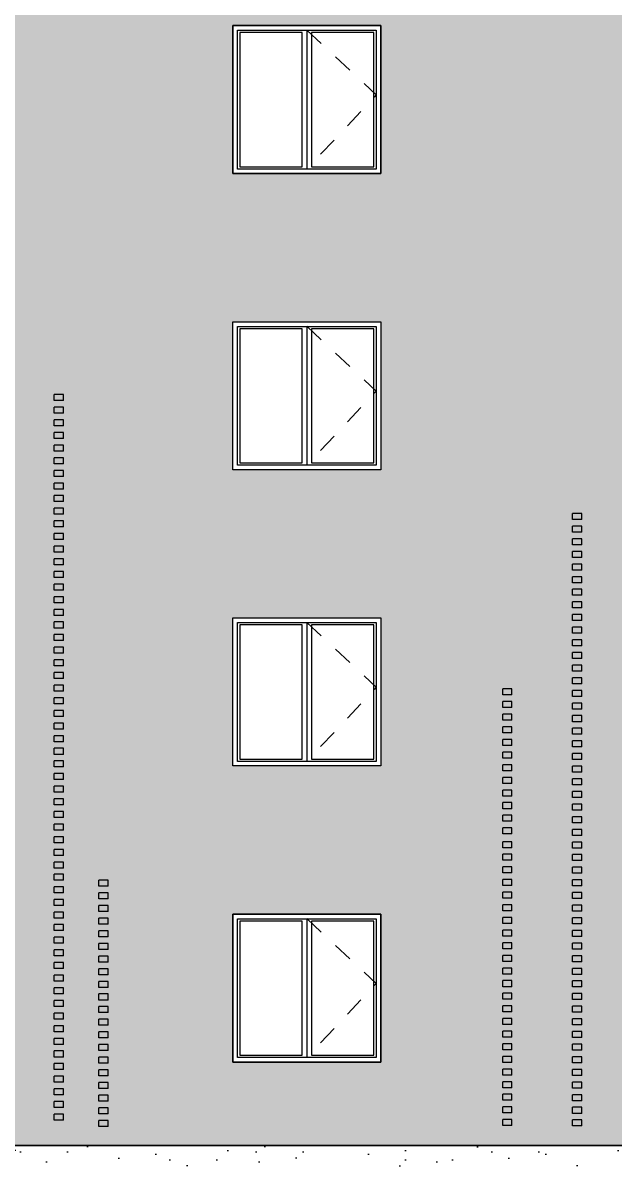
# Model space of a CAD drawing. Header units: millimetres. Extents: x 476244520 to 476657119, y 4620824743 to 4621446928.
# Drawn here: x 476559757 to 476566146, y 4621025817 to 4621038097 of the extents above; entities that cross this region are included whole.
import ezdxf

# ---------------------------------------------------------------- set-up
doc = ezdxf.new("R2010")
doc.units = ezdxf.units.MM
doc.header["$MEASUREMENT"] = 0
doc.linetypes.add('Dashed', pattern=[423.333333, 211.666667, -211.666667])
for name, color, linetype, lineweight in [('0_Pen_No__7_Pen_No__250', 7, 'Continuous', 0), ('2D Drafting - General_Pen_No__7_Pen_No__250', 7, 'Continuous', 0), ('New_2D Drafting - General_Pen_No__30_Pen_No__9_Pen_No__9_Pen_No__42', 250, 'Continuous', 0), ('New_2D Drafting - General_Pen_No__30_Pen_No__9_Pen_No__9_Pen_No__7', 7, 'Continuous', 0), ('New_Structural - Bearing_Pen_No__250', 7, 'Continuous', 0), ('Structural - Bearing_Pen_No__7_Pen_No__7_Pen_No__250', 7, 'Continuous', 0), ('zoma_Pen_No__142', 142, 'Continuous', 0)]:
    doc.layers.add(name, color=color, linetype=linetype, lineweight=lineweight)
doc.layers.add('New_2D Drafting - General_Pen_No__30_Pen_No__9_Pen_No__9_Pen_No__254', color=7, linetype='Continuous', lineweight=0, true_color=0xcccccc)
doc.layers.add('zoma', color=7, linetype='Continuous')
doc.styles.add('GENERATED_STYLE_2', font='arial.ttf')
doc.dimstyles.new('GENERATED_STYLE__1', dxfattribs={"dimtxt": 200, "dimasz": 64.421331, "dimexe": 0.18, "dimexo": 3, "dimgap": 0.09, "dimtad": 1, "dimtih": 1, "dimtoh": 1, "dimlfac": 0.001, "dimzin": 0, "dimdsep": 46, "dimtxsty": 'GENERATED_STYLE_2', "dimblk": 'ARROWHEAD_2', "dimblk1": 'ARROWHEAD_2', "dimblk2": 'ARROWHEAD_2', "dimcen": 0.09, "dimclrd": 142, "dimclre": 142, "dimclrt": 142, "dimadec": 0, "dimazin": 0, "dimtfac": 1, "dimtdec": 4, "dimtmove": 0, "dimatfit": 3, "dimfxl": 1, "dimtolj": 1, "dimtzin": 0, "dimarcsym": 0})

# ---------------------------------------------------------------- blocks, each defined once
blk = doc.blocks.new('*D9', base_point=(476844527, 4621385791))
at = {"layer": 'zoma_Pen_No__142', "color": 142, "linetype": 'Continuous', "lineweight": 0, "transparency": 16777216}
for p, q in [((476564001, 4621021874), (476564050, 4621021959)), ((476564026, 4621021980), (476564026, 4621021853)), ((476570501, 4621021874), (476570550, 4621021959)), ((476570525, 4621021980), (476570525, 4621021853)), ((476570525, 4621021917), (476564026, 4621021917))]:
    blk.add_line(p, q, dxfattribs=at)
at = {"layer": 'zoma_Pen_No__142', "color": 142, "lineweight": 0, "transparency": 16777216, "char_height": 200, "attachment_point": 7, "style": 'GENERATED_STYLE_2'}
for s, insert in [('\\A1;{\\pql;\\fArial CYR|b0|i0|c204|p34;0.40}', (476564050, 4621021957)), ('\\A1;{\\pql;\\fArial CYR|b0|i0|c204|p34;6.50}', (476567009, 4621021957))]:
    blk.add_mtext(s, dxfattribs=dict(at, insert=insert))
blk = doc.blocks.new('ARROWHEAD_2')
at = {"color": 0, "linetype": 'Continuous', "lineweight": 0}
for p, q in [((0, 0), (-1, 0)), ((-0.38, -0.66), (0.38, 0.66))]:
    blk.add_line(p, q, dxfattribs=at)
blk = doc.blocks.new('*D10', base_point=(476844527, 4621385791))
at = {"layer": 'zoma_Pen_No__142', "color": 142, "linetype": 'Continuous', "lineweight": 0, "transparency": 16777216}
for p, q in [((476563602, 4621021874), (476563651, 4621021959)), ((476563626, 4621021980), (476563626, 4621021853)), ((476564001, 4621021874), (476564050, 4621021959)), ((476564026, 4621021980), (476564026, 4621021853)), ((476564026, 4621021917), (476563626, 4621021917))]:
    blk.add_line(p, q, dxfattribs=at)

msp = doc.modelspace()

# ---------------------------------------------------------------- hatches: boundary and pattern name
at = {"layer": 'New_2D Drafting - General_Pen_No__30_Pen_No__9_Pen_No__9_Pen_No__254', "linetype": 'Continuous', "lineweight": 0, "true_color": 0xcccccc}
h = msp.add_hatch(dxfattribs=at)
h.set_pattern_fill('BRICK___RUNNING_BOND', color=254, style=0, pattern_type=2)
h.set_pattern_definition([(180, (476560325.686, 4621034175.24), (0, 66.64), []), (90, (476560325.69, 4621034175.24), (244.8, 0), [66.64, -66.64]), (90, (476560203.29, 4621034241.88), (244.8, 0), [66.64, -66.64])])
h.paths.add_polyline_path([(476553155.334, 4621038706.026), (476553155.326, 4621028596.024), (476553225.73, 4621028596.024), (476553225.73, 4621025966.681), (476553230.285, 4621025966.024), (476570925.391, 4621025966.024), (476570995.391, 4621025966.024), (476570995.391, 4621029166.014), (476570995.391, 4621039165.621), (476553155.334, 4621039165.617)])
h.paths.add_polyline_path([(476562025.094, 4621031666.024), (476563625.528, 4621031666.024), (476563625.528, 4621030066.024), (476562025.094, 4621030066.024)], flags=0)
h.paths.add_polyline_path([(476562025.527, 4621036466.024), (476563625.527, 4621036466.024), (476563625.527, 4621038066.024), (476562025.527, 4621038066.024)], flags=0)
h.paths.add_polyline_path([(476563625.961, 4621033266.024), (476562025.527, 4621033266.024), (476562025.527, 4621034866.024), (476563625.961, 4621034866.024)], flags=0)
h.paths.add_polyline_path([(476563625.528, 4621026866.024), (476563625.528, 4621028466.024), (476562025.527, 4621028466.024), (476562025.527, 4621026866.024)], flags=0)
at = {"layer": 'New_2D Drafting - General_Pen_No__30_Pen_No__9_Pen_No__9_Pen_No__42', "linetype": 'Continuous', "lineweight": 0}
h = msp.add_hatch(dxfattribs=at)
h.set_pattern_fill('CUT_STONE', color=250, style=0, pattern_type=2)
h.set_pattern_definition([(135, (476560325.7, 4621034975.24), (254.5584, 254.5584), [0, -240, 0, -360]), (70, (476559525.7, 4621034975.24), (-338.289, 123.127), [0, -176, 0, -304])])
h.paths.add_polyline_path([(476570925.391, 4621025966.024), (476553230.284, 4621025966.024), (476570925.391, 4621023666.024)])

# ---------------------------------------------------------------- linework, layer by layer
at = {"layer": '0_Pen_No__7_Pen_No__250', "color": 7, "linetype": 'Continuous', "lineweight": 0, "flags": 128}
for points in [[(476562025.528, 4621038066.024), (476563625.528, 4621038066.024), (476563625.528, 4621036466.024), (476562025.528, 4621036466.024)], [(476562025.528, 4621034866.024), (476563625.528, 4621034866.024), (476563625.528, 4621033266.024), (476562025.528, 4621033266.024)], [(476562025.528, 4621031666.024), (476563625.528, 4621031666.024), (476563625.528, 4621030066.024), (476562025.528, 4621030066.024)], [(476562025.528, 4621028466.024), (476563625.528, 4621028466.024), (476563625.528, 4621026866.024), (476562025.528, 4621026866.024)]]:
    msp.add_lwpolyline(points, close=True, dxfattribs=at)
at = {"layer": '2D Drafting - General_Pen_No__7_Pen_No__250', "color": 7, "linetype": 'Dashed', "lineweight": 0, "flags": 128}
for points in [[(476562825.151, 4621038016.62), (476563575.321, 4621037316.803), (476562825.588, 4621036516.024)], [(476562825.151, 4621034816.62), (476563575.321, 4621034116.803), (476562825.588, 4621033316.024)], [(476562825.151, 4621031616.62), (476563575.321, 4621030916.803), (476562825.588, 4621030116.024)], [(476562825.151, 4621028416.62), (476563575.321, 4621027716.803), (476562825.588, 4621026916.024)]]:
    msp.add_lwpolyline(points, dxfattribs=at)
at = {"layer": 'New_2D Drafting - General_Pen_No__30_Pen_No__9_Pen_No__9_Pen_No__7', "color": 7, "linetype": 'Continuous', "lineweight": 0, "flags": 128}
for points in [[(476553155.334, 4621038706.026), (476553155.326, 4621028596.024), (476553225.73, 4621028596.024), (476553225.73, 4621025966.681), (476553230.285, 4621025966.024), (476570925.391, 4621025966.024), (476570995.391, 4621025966.024), (476570995.391, 4621029166.014), (476570995.391, 4621039165.621), (476553155.334, 4621039165.617)], [(476562025.527, 4621036466.024), (476563625.527, 4621036466.024), (476563625.527, 4621038066.024), (476562025.527, 4621038066.024)], [(476563625.961, 4621033266.024), (476562025.527, 4621033266.024), (476562025.527, 4621034866.024), (476563625.961, 4621034866.024)], [(476562025.094, 4621031666.024), (476563625.528, 4621031666.024), (476563625.528, 4621030066.024), (476562025.094, 4621030066.024)], [(476563625.528, 4621026866.024), (476563625.528, 4621028466.024), (476562025.527, 4621028466.024), (476562025.527, 4621026866.024)], [(476570925.391, 4621025966.024), (476553230.284, 4621025966.024), (476570925.391, 4621023666.024)]]:
    msp.add_lwpolyline(points, close=True, dxfattribs=at)
at = {"layer": 'New_Structural - Bearing_Pen_No__250', "color": 7, "linetype": 'Continuous', "lineweight": 0}
for p, q in [((476560098.015, 4621034014.274), (476560098.015, 4621034079.274)), ((476560197.687, 4621034079.274), (476560098.015, 4621034079.274)), ((476560197.687, 4621034014.274), (476560098.015, 4621034014.274)), ((476560197.687, 4621034014.274), (476560197.687, 4621034079.274)), ((476560098.015, 4621033877.757), (476560098.015, 4621033942.757)), ((476560197.687, 4621033942.757), (476560098.015, 4621033942.757)), ((476560197.687, 4621033877.757), (476560098.015, 4621033877.757)), ((476560197.687, 4621033877.757), (476560197.687, 4621033942.757)), ((476560098.015, 4621033741.24), (476560098.015, 4621033806.24)), ((476560197.687, 4621033806.24), (476560098.015, 4621033806.24)), ((476560197.687, 4621033741.24), (476560098.015, 4621033741.24)), ((476560197.687, 4621033741.24), (476560197.687, 4621033806.24)), ((476560098.015, 4621033604.722), (476560098.015, 4621033669.722)), ((476560197.687, 4621033669.722), (476560098.015, 4621033669.722)), ((476560197.687, 4621033604.722), (476560197.687, 4621033669.722)), ((476560197.687, 4621033604.722), (476560098.015, 4621033604.722)), ((476560098.015, 4621033468.205), (476560098.015, 4621033533.205)), ((476560197.687, 4621033533.205), (476560098.015, 4621033533.205)), ((476560197.687, 4621033468.205), (476560197.687, 4621033533.205)), ((476560197.687, 4621033468.205), (476560098.015, 4621033468.205)), ((476560098.015, 4621033331.688), (476560098.015, 4621033396.688)), ((476560197.687, 4621033396.688), (476560098.015, 4621033396.688)), ((476560197.687, 4621033331.688), (476560197.687, 4621033396.688)), ((476560197.687, 4621033331.688), (476560098.015, 4621033331.688)), ((476560098.015, 4621033195.17), (476560098.015, 4621033260.17)), ((476560197.687, 4621033260.17), (476560098.015, 4621033260.17)), ((476560197.687, 4621033195.17), (476560197.687, 4621033260.17)), ((476560197.687, 4621033195.17), (476560098.015, 4621033195.17)), ((476560098.015, 4621033058.653), (476560098.015, 4621033123.653)), ((476560197.687, 4621033123.653), (476560098.015, 4621033123.653)), ((476560197.687, 4621033058.653), (476560197.687, 4621033123.653)), ((476560197.687, 4621033058.653), (476560098.015, 4621033058.653)), ((476560098.015, 4621032922.136), (476560098.015, 4621032987.136)), ((476560197.687, 4621032987.136), (476560098.015, 4621032987.136)), ((476560197.687, 4621032922.136), (476560098.015, 4621032922.136)), ((476560197.687, 4621032922.136), (476560197.687, 4621032987.136)), ((476560098.015, 4621032785.619), (476560098.015, 4621032850.619)), ((476560197.687, 4621032850.619), (476560098.015, 4621032850.619)), ((476560197.687, 4621032785.619), (476560098.015, 4621032785.619)), ((476560197.687, 4621032785.619), (476560197.687, 4621032850.619)), ((476565695.822, 4621032729.164), (476565695.822, 4621032794.164)), ((476565795.494, 4621032794.164), (476565695.822, 4621032794.164)), ((476565795.494, 4621032729.164), (476565795.494, 4621032794.164)), ((476560098.015, 4621032649.101), (476560098.015, 4621032714.101)), ((476560197.687, 4621032714.101), (476560098.015, 4621032714.101)), ((476560197.687, 4621032649.101), (476560098.015, 4621032649.101)), ((476560197.687, 4621032649.101), (476560197.687, 4621032714.101)), ((476565795.494, 4621032729.164), (476565695.822, 4621032729.164)), ((476565695.822, 4621032592.646), (476565695.822, 4621032657.646)), ((476565795.494, 4621032657.646), (476565695.822, 4621032657.646)), ((476565795.494, 4621032592.646), (476565795.494, 4621032657.646)), ((476560098.015, 4621032512.584), (476560098.015, 4621032577.584)), ((476560197.687, 4621032577.584), (476560098.015, 4621032577.584)), ((476560197.687, 4621032512.584), (476560098.015, 4621032512.584)), ((476560197.687, 4621032512.584), (476560197.687, 4621032577.584)), ((476565795.494, 4621032592.646), (476565695.822, 4621032592.646)), ((476565695.822, 4621032456.129), (476565695.822, 4621032521.129)), ((476565795.494, 4621032521.129), (476565695.822, 4621032521.129)), ((476565795.494, 4621032456.129), (476565795.494, 4621032521.129)), ((476560098.015, 4621032376.067), (476560098.015, 4621032441.067)), ((476560197.687, 4621032441.067), (476560098.015, 4621032441.067)), ((476560197.687, 4621032376.067), (476560197.687, 4621032441.067)), ((476565795.494, 4621032456.129), (476565695.822, 4621032456.129)), ((476560197.687, 4621032376.067), (476560098.015, 4621032376.067)), ((476560098.015, 4621032239.549), (476560098.015, 4621032304.549)), ((476560197.687, 4621032304.549), (476560098.015, 4621032304.549)), ((476560197.687, 4621032239.549), (476560197.687, 4621032304.549)), ((476565695.822, 4621032319.612), (476565695.822, 4621032384.612)), ((476565795.494, 4621032384.612), (476565695.822, 4621032384.612)), ((476565795.494, 4621032319.612), (476565695.822, 4621032319.612)), ((476565795.494, 4621032319.612), (476565795.494, 4621032384.612)), ((476560197.687, 4621032239.549), (476560098.015, 4621032239.549)), ((476560098.015, 4621032103.032), (476560098.015, 4621032168.032)), ((476560197.687, 4621032168.032), (476560098.015, 4621032168.032)), ((476560197.687, 4621032103.032), (476560197.687, 4621032168.032)), ((476565695.822, 4621032183.095), (476565695.822, 4621032248.095)), ((476565795.494, 4621032248.095), (476565695.822, 4621032248.095)), ((476565795.494, 4621032183.095), (476565695.822, 4621032183.095)), ((476565795.494, 4621032183.095), (476565795.494, 4621032248.095)), ((476560197.687, 4621032103.032), (476560098.015, 4621032103.032)), ((476560098.015, 4621031966.515), (476560098.015, 4621032031.515)), ((476560197.687, 4621032031.515), (476560098.015, 4621032031.515)), ((476560197.687, 4621031966.515), (476560197.687, 4621032031.515)), ((476565695.822, 4621032046.577), (476565695.822, 4621032111.577)), ((476565795.494, 4621032111.577), (476565695.822, 4621032111.577)), ((476565795.494, 4621032046.577), (476565695.822, 4621032046.577)), ((476565795.494, 4621032046.577), (476565795.494, 4621032111.577)), ((476560197.687, 4621031966.515), (476560098.015, 4621031966.515)), ((476565695.822, 4621031910.06), (476565695.822, 4621031975.06)), ((476565795.494, 4621031975.06), (476565695.822, 4621031975.06)), ((476565795.494, 4621031910.06), (476565695.822, 4621031910.06)), ((476565795.494, 4621031910.06), (476565795.494, 4621031975.06)), ((476560098.015, 4621031829.998), (476560098.015, 4621031894.998)), ((476560197.687, 4621031894.998), (476560098.015, 4621031894.998)), ((476560197.687, 4621031829.998), (476560098.015, 4621031829.998)), ((476560197.687, 4621031829.998), (476560197.687, 4621031894.998)), ((476565695.822, 4621031773.543), (476565695.822, 4621031838.543)), ((476565795.494, 4621031838.543), (476565695.822, 4621031838.543)), ((476565795.494, 4621031773.543), (476565695.822, 4621031773.543)), ((476565795.494, 4621031773.543), (476565795.494, 4621031838.543)), ((476560098.015, 4621031693.48), (476560098.015, 4621031758.48)), ((476560197.687, 4621031758.48), (476560098.015, 4621031758.48)), ((476560197.687, 4621031693.48), (476560098.015, 4621031693.48)), ((476560197.687, 4621031693.48), (476560197.687, 4621031758.48)), ((476565695.822, 4621031637.025), (476565695.822, 4621031702.025)), ((476565795.494, 4621031702.025), (476565695.822, 4621031702.025)), ((476565795.494, 4621031637.025), (476565795.494, 4621031702.025)), ((476560098.015, 4621031556.963), (476560098.015, 4621031621.963)), ((476560197.687, 4621031621.963), (476560098.015, 4621031621.963)), ((476560197.687, 4621031556.963), (476560098.015, 4621031556.963)), ((476560197.687, 4621031556.963), (476560197.687, 4621031621.963)), ((476565795.494, 4621031637.025), (476565695.822, 4621031637.025)), ((476565695.822, 4621031500.508), (476565695.822, 4621031565.508)), ((476565795.494, 4621031565.508), (476565695.822, 4621031565.508)), ((476565795.494, 4621031500.508), (476565795.494, 4621031565.508)), ((476560098.015, 4621031420.446), (476560098.015, 4621031485.446)), ((476560197.687, 4621031485.446), (476560098.015, 4621031485.446)), ((476560197.687, 4621031420.446), (476560098.015, 4621031420.446)), ((476560197.687, 4621031420.446), (476560197.687, 4621031485.446)), ((476565795.494, 4621031500.508), (476565695.822, 4621031500.508)), ((476565695.822, 4621031363.991), (476565695.822, 4621031428.991)), ((476565795.494, 4621031428.991), (476565695.822, 4621031428.991)), ((476565795.494, 4621031363.991), (476565795.494, 4621031428.991)), ((476560098.015, 4621031283.929), (476560098.015, 4621031348.929)), ((476560197.687, 4621031348.929), (476560098.015, 4621031348.929)), ((476560197.687, 4621031283.929), (476560098.015, 4621031283.929)), ((476560197.687, 4621031283.929), (476560197.687, 4621031348.929)), ((476565795.494, 4621031363.991), (476565695.822, 4621031363.991)), ((476565695.822, 4621031227.474), (476565695.822, 4621031292.474)), ((476565795.494, 4621031292.474), (476565695.822, 4621031292.474)), ((476565795.494, 4621031227.474), (476565795.494, 4621031292.474)), ((476560098.015, 4621031147.411), (476560098.015, 4621031212.411)), ((476560197.687, 4621031212.411), (476560098.015, 4621031212.411)), ((476560197.687, 4621031147.411), (476560197.687, 4621031212.411)), ((476565795.494, 4621031227.474), (476565695.822, 4621031227.474)), ((476560197.687, 4621031147.411), (476560098.015, 4621031147.411)), ((476560098.015, 4621031010.894), (476560098.015, 4621031075.894)), ((476560197.687, 4621031075.894), (476560098.015, 4621031075.894)), ((476560197.687, 4621031010.894), (476560197.687, 4621031075.894)), ((476565695.822, 4621031090.956), (476565695.822, 4621031155.956)), ((476565795.494, 4621031155.956), (476565695.822, 4621031155.956)), ((476565795.494, 4621031090.956), (476565695.822, 4621031090.956)), ((476565795.494, 4621031090.956), (476565795.494, 4621031155.956)), ((476560197.687, 4621031010.894), (476560098.015, 4621031010.894)), ((476560098.015, 4621030874.377), (476560098.015, 4621030939.377)), ((476560197.687, 4621030939.377), (476560098.015, 4621030939.377)), ((476560197.687, 4621030874.377), (476560197.687, 4621030939.377)), ((476565695.822, 4621030954.439), (476565695.822, 4621031019.439)), ((476565795.494, 4621031019.439), (476565695.822, 4621031019.439)), ((476565795.494, 4621030954.439), (476565695.822, 4621030954.439)), ((476565795.494, 4621030954.439), (476565795.494, 4621031019.439)), ((476560197.687, 4621030874.377), (476560098.015, 4621030874.377)), ((476560098.015, 4621030737.859), (476560098.015, 4621030802.859)), ((476560197.687, 4621030802.859), (476560098.015, 4621030802.859)), ((476560197.687, 4621030737.859), (476560197.687, 4621030802.859)), ((476564940.689, 4621030833.491), (476564940.689, 4621030898.491)), ((476565040.362, 4621030898.491), (476564940.689, 4621030898.491)), ((476565040.362, 4621030833.491), (476564940.689, 4621030833.491)), ((476565040.362, 4621030833.491), (476565040.362, 4621030898.491)), ((476565695.822, 4621030817.922), (476565695.822, 4621030882.922)), ((476565795.494, 4621030882.922), (476565695.822, 4621030882.922)), ((476565795.494, 4621030817.922), (476565695.822, 4621030817.922)), ((476565795.494, 4621030817.922), (476565795.494, 4621030882.922)), ((476560197.687, 4621030737.859), (476560098.015, 4621030737.859)), ((476564940.689, 4621030696.974), (476564940.689, 4621030761.974)), ((476565040.362, 4621030761.974), (476564940.689, 4621030761.974)), ((476565040.362, 4621030696.974), (476564940.689, 4621030696.974)), ((476565040.362, 4621030696.974), (476565040.362, 4621030761.974)), ((476565695.822, 4621030681.404), (476565695.822, 4621030746.404)), ((476565795.494, 4621030746.404), (476565695.822, 4621030746.404)), ((476565795.494, 4621030681.404), (476565695.822, 4621030681.404)), ((476565795.494, 4621030681.404), (476565795.494, 4621030746.404)), ((476560098.015, 4621030601.342), (476560098.015, 4621030666.342)), ((476560197.687, 4621030666.342), (476560098.015, 4621030666.342)), ((476560197.687, 4621030601.342), (476560098.015, 4621030601.342)), ((476560197.687, 4621030601.342), (476560197.687, 4621030666.342)), ((476564940.689, 4621030560.456), (476564940.689, 4621030625.456)), ((476565040.362, 4621030625.456), (476564940.689, 4621030625.456)), ((476565040.362, 4621030560.456), (476564940.689, 4621030560.456)), ((476565040.362, 4621030560.456), (476565040.362, 4621030625.456)), ((476565695.822, 4621030544.887), (476565695.822, 4621030609.887)), ((476565795.494, 4621030609.887), (476565695.822, 4621030609.887)), ((476565795.494, 4621030544.887), (476565695.822, 4621030544.887)), ((476565795.494, 4621030544.887), (476565795.494, 4621030609.887)), ((476560098.015, 4621030464.825), (476560098.015, 4621030529.825)), ((476560197.687, 4621030529.825), (476560098.015, 4621030529.825)), ((476560197.687, 4621030464.825), (476560098.015, 4621030464.825)), ((476560197.687, 4621030464.825), (476560197.687, 4621030529.825)), ((476564940.689, 4621030423.939), (476564940.689, 4621030488.939)), ((476565040.362, 4621030488.939), (476564940.689, 4621030488.939)), ((476565040.362, 4621030423.939), (476564940.689, 4621030423.939)), ((476565040.362, 4621030423.939), (476565040.362, 4621030488.939)), ((476565695.822, 4621030408.37), (476565695.822, 4621030473.37)), ((476565795.494, 4621030473.37), (476565695.822, 4621030473.37)), ((476565795.494, 4621030408.37), (476565795.494, 4621030473.37)), ((476560098.015, 4621030328.308), (476560098.015, 4621030393.308)), ((476560197.687, 4621030393.308), (476560098.015, 4621030393.308)), ((476560197.687, 4621030328.308), (476560098.015, 4621030328.308)), ((476560197.687, 4621030328.308), (476560197.687, 4621030393.308)), ((476564940.689, 4621030287.422), (476564940.689, 4621030352.422)), ((476565040.362, 4621030352.422), (476564940.689, 4621030352.422)), ((476565040.362, 4621030287.422), (476565040.362, 4621030352.422)), ((476565795.494, 4621030408.37), (476565695.822, 4621030408.37)), ((476565695.822, 4621030271.853), (476565695.822, 4621030336.853)), ((476565795.494, 4621030336.853), (476565695.822, 4621030336.853)), ((476565795.494, 4621030271.853), (476565795.494, 4621030336.853)), ((476560098.015, 4621030191.79), (476560098.015, 4621030256.79)), ((476560197.687, 4621030256.79), (476560098.015, 4621030256.79)), ((476560197.687, 4621030191.79), (476560098.015, 4621030191.79)), ((476560197.687, 4621030191.79), (476560197.687, 4621030256.79)), ((476565040.362, 4621030287.422), (476564940.689, 4621030287.422)), ((476564940.689, 4621030150.905), (476564940.689, 4621030215.905)), ((476565040.362, 4621030215.905), (476564940.689, 4621030215.905)), ((476565040.362, 4621030150.905), (476565040.362, 4621030215.905)), ((476565795.494, 4621030271.853), (476565695.822, 4621030271.853)), ((476565695.822, 4621030135.335), (476565695.822, 4621030200.335)), ((476565795.494, 4621030200.335), (476565695.822, 4621030200.335)), ((476565795.494, 4621030135.335), (476565795.494, 4621030200.335)), ((476560098.015, 4621030055.273), (476560098.015, 4621030120.273)), ((476560197.687, 4621030120.273), (476560098.015, 4621030120.273)), ((476560197.687, 4621030055.273), (476560098.015, 4621030055.273)), ((476560197.687, 4621030055.273), (476560197.687, 4621030120.273)), ((476565040.362, 4621030150.905), (476564940.689, 4621030150.905)), ((476564940.689, 4621030014.387), (476564940.689, 4621030079.387)), ((476565040.362, 4621030079.387), (476564940.689, 4621030079.387)), ((476565040.362, 4621030014.387), (476565040.362, 4621030079.387)), ((476565795.494, 4621030135.335), (476565695.822, 4621030135.335)), ((476565695.822, 4621029998.818), (476565695.822, 4621030063.818)), ((476565795.494, 4621030063.818), (476565695.822, 4621030063.818)), ((476565795.494, 4621029998.818), (476565795.494, 4621030063.818)), ((476560098.015, 4621029918.756), (476560098.015, 4621029983.756)), ((476560197.687, 4621029983.756), (476560098.015, 4621029983.756)), ((476560197.687, 4621029918.756), (476560197.687, 4621029983.756)), ((476565040.362, 4621030014.387), (476564940.689, 4621030014.387)), ((476564940.689, 4621029877.87), (476564940.689, 4621029942.87)), ((476565040.362, 4621029942.87), (476564940.689, 4621029942.87)), ((476565040.362, 4621029877.87), (476565040.362, 4621029942.87)), ((476565795.494, 4621029998.818), (476565695.822, 4621029998.818)), ((476560197.687, 4621029918.756), (476560098.015, 4621029918.756)), ((476560098.015, 4621029782.239), (476560098.015, 4621029847.239)), ((476560197.687, 4621029847.239), (476560098.015, 4621029847.239)), ((476560197.687, 4621029782.239), (476560197.687, 4621029847.239)), ((476565040.362, 4621029877.87), (476564940.689, 4621029877.87)), ((476565695.822, 4621029862.301), (476565695.822, 4621029927.301)), ((476565795.494, 4621029927.301), (476565695.822, 4621029927.301)), ((476565795.494, 4621029862.301), (476565695.822, 4621029862.301)), ((476565795.494, 4621029862.301), (476565795.494, 4621029927.301)), ((476560197.687, 4621029782.239), (476560098.015, 4621029782.239)), ((476560098.015, 4621029645.721), (476560098.015, 4621029710.721)), ((476560197.687, 4621029710.721), (476560098.015, 4621029710.721)), ((476560197.687, 4621029645.721), (476560197.687, 4621029710.721)), ((476564940.689, 4621029741.353), (476564940.689, 4621029806.353)), ((476565040.362, 4621029806.353), (476564940.689, 4621029806.353)), ((476565040.362, 4621029741.353), (476564940.689, 4621029741.353)), ((476565040.362, 4621029741.353), (476565040.362, 4621029806.353)), ((476565695.822, 4621029725.784), (476565695.822, 4621029790.784)), ((476565795.494, 4621029790.784), (476565695.822, 4621029790.784)), ((476565795.494, 4621029725.784), (476565695.822, 4621029725.784)), ((476565795.494, 4621029725.784), (476565795.494, 4621029790.784)), ((476560197.687, 4621029645.721), (476560098.015, 4621029645.721)), ((476560098.015, 4621029509.204), (476560098.015, 4621029574.204)), ((476560197.687, 4621029574.204), (476560098.015, 4621029574.204)), ((476560197.687, 4621029509.204), (476560197.687, 4621029574.204)), ((476564940.689, 4621029604.836), (476564940.689, 4621029669.836)), ((476565040.362, 4621029669.836), (476564940.689, 4621029669.836)), ((476565040.362, 4621029604.836), (476564940.689, 4621029604.836)), ((476565040.362, 4621029604.836), (476565040.362, 4621029669.836)), ((476565695.822, 4621029589.266), (476565695.822, 4621029654.266)), ((476565795.494, 4621029654.266), (476565695.822, 4621029654.266)), ((476565795.494, 4621029589.266), (476565695.822, 4621029589.266)), ((476565795.494, 4621029589.266), (476565795.494, 4621029654.266)), ((476560197.687, 4621029509.204), (476560098.015, 4621029509.204)), ((476564940.689, 4621029468.318), (476564940.689, 4621029533.318)), ((476565040.362, 4621029533.318), (476564940.689, 4621029533.318)), ((476565040.362, 4621029468.318), (476564940.689, 4621029468.318)), ((476565040.362, 4621029468.318), (476565040.362, 4621029533.318)), ((476565695.822, 4621029452.749), (476565695.822, 4621029517.749)), ((476565795.494, 4621029517.749), (476565695.822, 4621029517.749)), ((476565795.494, 4621029452.749), (476565695.822, 4621029452.749)), ((476565795.494, 4621029452.749), (476565795.494, 4621029517.749)), ((476560098.015, 4621029372.687), (476560098.015, 4621029437.687)), ((476560197.687, 4621029437.687), (476560098.015, 4621029437.687)), ((476560197.687, 4621029372.687), (476560098.015, 4621029372.687)), ((476560197.687, 4621029372.687), (476560197.687, 4621029437.687)), ((476564940.689, 4621029331.801), (476564940.689, 4621029396.801)), ((476565040.362, 4621029396.801), (476564940.689, 4621029396.801)), ((476565040.362, 4621029331.801), (476564940.689, 4621029331.801)), ((476565040.362, 4621029331.801), (476565040.362, 4621029396.801)), ((476565695.822, 4621029316.232), (476565695.822, 4621029381.232)), ((476565795.494, 4621029381.232), (476565695.822, 4621029381.232)), ((476565795.494, 4621029316.232), (476565695.822, 4621029316.232)), ((476565795.494, 4621029316.232), (476565795.494, 4621029381.232)), ((476560098.015, 4621029236.169), (476560098.015, 4621029301.169)), ((476560197.687, 4621029301.169), (476560098.015, 4621029301.169)), ((476560197.687, 4621029236.169), (476560098.015, 4621029236.169)), ((476560197.687, 4621029236.169), (476560197.687, 4621029301.169)), ((476564940.689, 4621029183.202), (476564940.689, 4621029248.202)), ((476565040.362, 4621029248.202), (476564940.689, 4621029248.202)), ((476565040.362, 4621029183.202), (476565040.362, 4621029248.202)), ((476565695.822, 4621029179.714), (476565695.822, 4621029244.714)), ((476565795.494, 4621029244.714), (476565695.822, 4621029244.714)), ((476565795.494, 4621029179.714), (476565795.494, 4621029244.714)), ((476560098.015, 4621029099.652), (476560098.015, 4621029164.652)), ((476560197.687, 4621029164.652), (476560098.015, 4621029164.652)), ((476560197.687, 4621029099.652), (476560098.015, 4621029099.652)), ((476560197.687, 4621029099.652), (476560197.687, 4621029164.652)), ((476565040.362, 4621029183.202), (476564940.689, 4621029183.202)), ((476564940.689, 4621029046.685), (476564940.689, 4621029111.685)), ((476565040.362, 4621029111.685), (476564940.689, 4621029111.685)), ((476565040.362, 4621029046.685), (476565040.362, 4621029111.685)), ((476565795.494, 4621029179.714), (476565695.822, 4621029179.714)), ((476565695.822, 4621029043.197), (476565695.822, 4621029108.197)), ((476565795.494, 4621029108.197), (476565695.822, 4621029108.197)), ((476565795.494, 4621029043.197), (476565795.494, 4621029108.197)), ((476560098.015, 4621028963.135), (476560098.015, 4621029028.135)), ((476560197.687, 4621029028.135), (476560098.015, 4621029028.135)), ((476560197.687, 4621028963.135), (476560098.015, 4621028963.135)), ((476560197.687, 4621028963.135), (476560197.687, 4621029028.135)), ((476565040.362, 4621029046.685), (476564940.689, 4621029046.685)), ((476564940.689, 4621028910.167), (476564940.689, 4621028975.167)), ((476565040.362, 4621028975.167), (476564940.689, 4621028975.167)), ((476565040.362, 4621028910.167), (476565040.362, 4621028975.167)), ((476565795.494, 4621029043.197), (476565695.822, 4621029043.197)), ((476565695.822, 4621028906.68), (476565695.822, 4621028971.68)), ((476565795.494, 4621028971.68), (476565695.822, 4621028971.68)), ((476565795.494, 4621028906.68), (476565795.494, 4621028971.68)), ((476560098.015, 4621028832.887), (476560098.015, 4621028897.887)), ((476560197.687, 4621028897.887), (476560098.015, 4621028897.887)), ((476560197.687, 4621028832.887), (476560098.015, 4621028832.887)), ((476560197.687, 4621028832.887), (476560197.687, 4621028897.887)), ((476560580.516, 4621028766.085), (476560580.516, 4621028831.085)), ((476560680.188, 4621028831.085), (476560580.516, 4621028831.085)), ((476560680.188, 4621028766.085), (476560680.188, 4621028831.085)), ((476565040.362, 4621028910.167), (476564940.689, 4621028910.167)), ((476564940.689, 4621028773.65), (476564940.689, 4621028838.65)), ((476565040.362, 4621028838.65), (476564940.689, 4621028838.65)), ((476565040.362, 4621028773.65), (476565040.362, 4621028838.65)), ((476565795.494, 4621028906.68), (476565695.822, 4621028906.68)), ((476565695.822, 4621028770.163), (476565695.822, 4621028835.163)), ((476565795.494, 4621028835.163), (476565695.822, 4621028835.163)), ((476565795.494, 4621028770.163), (476565795.494, 4621028835.163)), ((476560098.015, 4621028696.37), (476560098.015, 4621028761.37)), ((476560197.687, 4621028761.37), (476560098.015, 4621028761.37)), ((476560197.687, 4621028696.37), (476560197.687, 4621028761.37)), ((476560680.188, 4621028766.085), (476560580.516, 4621028766.085)), ((476565040.362, 4621028773.65), (476564940.689, 4621028773.65)), ((476565795.494, 4621028770.163), (476565695.822, 4621028770.163)), ((476560197.687, 4621028696.37), (476560098.015, 4621028696.37)), ((476560098.015, 4621028559.852), (476560098.015, 4621028624.852)), ((476560197.687, 4621028624.852), (476560098.015, 4621028624.852)), ((476560197.687, 4621028559.852), (476560197.687, 4621028624.852)), ((476560580.516, 4621028629.568), (476560580.516, 4621028694.568)), ((476560680.188, 4621028694.568), (476560580.516, 4621028694.568)), ((476560680.188, 4621028629.568), (476560580.516, 4621028629.568)), ((476560680.188, 4621028629.568), (476560680.188, 4621028694.568)), ((476564940.689, 4621028637.133), (476564940.689, 4621028702.133)), ((476565040.362, 4621028702.133), (476564940.689, 4621028702.133)), ((476565040.362, 4621028637.133), (476564940.689, 4621028637.133)), ((476565040.362, 4621028637.133), (476565040.362, 4621028702.133)), ((476565695.822, 4621028633.645), (476565695.822, 4621028698.645)), ((476565795.494, 4621028698.645), (476565695.822, 4621028698.645)), ((476565795.494, 4621028633.645), (476565695.822, 4621028633.645)), ((476565795.494, 4621028633.645), (476565795.494, 4621028698.645)), ((476560197.687, 4621028559.852), (476560098.015, 4621028559.852)), ((476560098.015, 4621028423.335), (476560098.015, 4621028488.335)), ((476560197.687, 4621028488.335), (476560098.015, 4621028488.335)), ((476560197.687, 4621028423.335), (476560197.687, 4621028488.335)), ((476560580.516, 4621028493.051), (476560580.516, 4621028558.051)), ((476560680.188, 4621028558.051), (476560580.516, 4621028558.051)), ((476560680.188, 4621028493.051), (476560580.516, 4621028493.051)), ((476560680.188, 4621028493.051), (476560680.188, 4621028558.051)), ((476564940.689, 4621028500.615), (476564940.689, 4621028565.615)), ((476565040.362, 4621028565.615), (476564940.689, 4621028565.615)), ((476565040.362, 4621028500.615), (476564940.689, 4621028500.615)), ((476565040.362, 4621028500.615), (476565040.362, 4621028565.615)), ((476565695.822, 4621028497.128), (476565695.822, 4621028562.128)), ((476565795.494, 4621028562.128), (476565695.822, 4621028562.128)), ((476565795.494, 4621028497.128), (476565695.822, 4621028497.128)), ((476565795.494, 4621028497.128), (476565795.494, 4621028562.128)), ((476560197.687, 4621028423.335), (476560098.015, 4621028423.335)), ((476560098.015, 4621028286.818), (476560098.015, 4621028351.818)), ((476560197.687, 4621028351.818), (476560098.015, 4621028351.818)), ((476560197.687, 4621028286.818), (476560197.687, 4621028351.818)), ((476560580.516, 4621028356.533), (476560580.516, 4621028421.533)), ((476560680.188, 4621028421.533), (476560580.516, 4621028421.533)), ((476560680.188, 4621028356.533), (476560580.516, 4621028356.533)), ((476560680.188, 4621028356.533), (476560680.188, 4621028421.533)), ((476564940.689, 4621028364.098), (476564940.689, 4621028429.098)), ((476565040.362, 4621028429.098), (476564940.689, 4621028429.098)), ((476565040.362, 4621028364.098), (476564940.689, 4621028364.098)), ((476565040.362, 4621028364.098), (476565040.362, 4621028429.098)), ((476565695.822, 4621028360.611), (476565695.822, 4621028425.611)), ((476565795.494, 4621028425.611), (476565695.822, 4621028425.611)), ((476565795.494, 4621028360.611), (476565695.822, 4621028360.611)), ((476565795.494, 4621028360.611), (476565795.494, 4621028425.611)), ((476560197.687, 4621028286.818), (476560098.015, 4621028286.818)), ((476560098.015, 4621028150.301), (476560098.015, 4621028215.301)), ((476560197.687, 4621028215.301), (476560098.015, 4621028215.301)), ((476560197.687, 4621028150.301), (476560197.687, 4621028215.301)), ((476560580.516, 4621028220.016), (476560580.516, 4621028285.016)), ((476560680.188, 4621028285.016), (476560580.516, 4621028285.016)), ((476560680.188, 4621028220.016), (476560580.516, 4621028220.016)), ((476560680.188, 4621028220.016), (476560680.188, 4621028285.016)), ((476564940.689, 4621028227.581), (476564940.689, 4621028292.581)), ((476565040.362, 4621028292.581), (476564940.689, 4621028292.581)), ((476565040.362, 4621028227.581), (476564940.689, 4621028227.581)), ((476565040.362, 4621028227.581), (476565040.362, 4621028292.581)), ((476565695.822, 4621028224.094), (476565695.822, 4621028289.094)), ((476565795.494, 4621028289.094), (476565695.822, 4621028289.094)), ((476565795.494, 4621028224.094), (476565695.822, 4621028224.094)), ((476565795.494, 4621028224.094), (476565795.494, 4621028289.094)), ((476560197.687, 4621028150.301), (476560098.015, 4621028150.301)), ((476560580.516, 4621028083.499), (476560580.516, 4621028148.499)), ((476560680.188, 4621028148.499), (476560580.516, 4621028148.499)), ((476560680.188, 4621028083.499), (476560680.188, 4621028148.499)), ((476564940.689, 4621028091.064), (476564940.689, 4621028156.064)), ((476565040.362, 4621028156.064), (476564940.689, 4621028156.064)), ((476565040.362, 4621028091.064), (476564940.689, 4621028091.064)), ((476565040.362, 4621028091.064), (476565040.362, 4621028156.064)), ((476565695.822, 4621028087.576), (476565695.822, 4621028152.576)), ((476565795.494, 4621028152.576), (476565695.822, 4621028152.576)), ((476565795.494, 4621028087.576), (476565795.494, 4621028152.576)), ((476560098.015, 4621028013.783), (476560098.015, 4621028078.783)), ((476560197.687, 4621028078.783), (476560098.015, 4621028078.783)), ((476560197.687, 4621028013.783), (476560098.015, 4621028013.783)), ((476560197.687, 4621028013.783), (476560197.687, 4621028078.783)), ((476560680.188, 4621028083.499), (476560580.516, 4621028083.499)), ((476560580.516, 4621027946.981), (476560580.516, 4621028011.981)), ((476560680.188, 4621028011.981), (476560580.516, 4621028011.981)), ((476560680.188, 4621027946.981), (476560680.188, 4621028011.981)), ((476564940.689, 4621027954.546), (476564940.689, 4621028019.546)), ((476565040.362, 4621028019.546), (476564940.689, 4621028019.546)), ((476565040.362, 4621027954.546), (476565040.362, 4621028019.546)), ((476565795.494, 4621028087.576), (476565695.822, 4621028087.576)), ((476565695.822, 4621027951.059), (476565695.822, 4621028016.059)), ((476565795.494, 4621028016.059), (476565695.822, 4621028016.059)), ((476565795.494, 4621027951.059), (476565795.494, 4621028016.059)), ((476560098.015, 4621027877.266), (476560098.015, 4621027942.266)), ((476560197.687, 4621027942.266), (476560098.015, 4621027942.266)), ((476560197.687, 4621027877.266), (476560098.015, 4621027877.266)), ((476560197.687, 4621027877.266), (476560197.687, 4621027942.266)), ((476560680.188, 4621027946.981), (476560580.516, 4621027946.981)), ((476560580.516, 4621027810.464), (476560580.516, 4621027875.464)), ((476560680.188, 4621027875.464), (476560580.516, 4621027875.464)), ((476560680.188, 4621027810.464), (476560680.188, 4621027875.464)), ((476565040.362, 4621027954.546), (476564940.689, 4621027954.546)), ((476564940.689, 4621027818.029), (476564940.689, 4621027883.029)), ((476565040.362, 4621027883.029), (476564940.689, 4621027883.029)), ((476565040.362, 4621027818.029), (476565040.362, 4621027883.029)), ((476565795.494, 4621027951.059), (476565695.822, 4621027951.059)), ((476565695.822, 4621027814.542), (476565695.822, 4621027879.542)), ((476565795.494, 4621027879.542), (476565695.822, 4621027879.542)), ((476565795.494, 4621027814.542), (476565795.494, 4621027879.542)), ((476560098.015, 4621027740.749), (476560098.015, 4621027805.749)), ((476560197.687, 4621027805.749), (476560098.015, 4621027805.749)), ((476560197.687, 4621027740.749), (476560098.015, 4621027740.749)), ((476560197.687, 4621027740.749), (476560197.687, 4621027805.749)), ((476560680.188, 4621027810.464), (476560580.516, 4621027810.464)), ((476560580.516, 4621027673.947), (476560580.516, 4621027738.947)), ((476560680.188, 4621027738.947), (476560580.516, 4621027738.947)), ((476560680.188, 4621027673.947), (476560680.188, 4621027738.947)), ((476565040.362, 4621027818.029), (476564940.689, 4621027818.029)), ((476564940.689, 4621027681.512), (476564940.689, 4621027746.512)), ((476565040.362, 4621027746.512), (476564940.689, 4621027746.512)), ((476565040.362, 4621027681.512), (476565040.362, 4621027746.512)), ((476565795.494, 4621027814.542), (476565695.822, 4621027814.542)), ((476565695.822, 4621027678.024), (476565695.822, 4621027743.024)), ((476565795.494, 4621027743.024), (476565695.822, 4621027743.024)), ((476565795.494, 4621027678.024), (476565795.494, 4621027743.024)), ((476560098.015, 4621027604.232), (476560098.015, 4621027669.232)), ((476560197.687, 4621027669.232), (476560098.015, 4621027669.232)), ((476560197.687, 4621027604.232), (476560098.015, 4621027604.232)), ((476560197.687, 4621027604.232), (476560197.687, 4621027669.232)), ((476560680.188, 4621027673.947), (476560580.516, 4621027673.947)), ((476560580.516, 4621027537.43), (476560580.516, 4621027602.43)), ((476560680.188, 4621027602.43), (476560580.516, 4621027602.43)), ((476560680.188, 4621027537.43), (476560680.188, 4621027602.43)), ((476565040.362, 4621027681.512), (476564940.689, 4621027681.512)), ((476564940.689, 4621027545.749), (476564940.689, 4621027610.749)), ((476565040.362, 4621027610.749), (476564940.689, 4621027610.749)), ((476565040.362, 4621027545.749), (476565040.362, 4621027610.749)), ((476565795.494, 4621027678.024), (476565695.822, 4621027678.024)), ((476565695.822, 4621027541.507), (476565695.822, 4621027606.507)), ((476565795.494, 4621027606.507), (476565695.822, 4621027606.507)), ((476565795.494, 4621027541.507), (476565795.494, 4621027606.507)), ((476560098.015, 4621027467.714), (476560098.015, 4621027532.714)), ((476560197.687, 4621027532.714), (476560098.015, 4621027532.714)), ((476560197.687, 4621027467.714), (476560197.687, 4621027532.714)), ((476560680.188, 4621027537.43), (476560580.516, 4621027537.43)), ((476565040.362, 4621027545.749), (476564940.689, 4621027545.749)), ((476564940.689, 4621027409.232), (476564940.689, 4621027474.232)), ((476565040.362, 4621027474.232), (476564940.689, 4621027474.232)), ((476565040.362, 4621027409.232), (476565040.362, 4621027474.232)), ((476565795.494, 4621027541.507), (476565695.822, 4621027541.507)), ((476560197.687, 4621027467.714), (476560098.015, 4621027467.714)), ((476560098.015, 4621027331.197), (476560098.015, 4621027396.197)), ((476560197.687, 4621027396.197), (476560098.015, 4621027396.197)), ((476560197.687, 4621027331.197), (476560197.687, 4621027396.197)), ((476560580.516, 4621027400.912), (476560580.516, 4621027465.912)), ((476560680.188, 4621027465.912), (476560580.516, 4621027465.912)), ((476560680.188, 4621027400.912), (476560580.516, 4621027400.912)), ((476560680.188, 4621027400.912), (476560680.188, 4621027465.912)), ((476565040.362, 4621027409.232), (476564940.689, 4621027409.232)), ((476565695.822, 4621027404.99), (476565695.822, 4621027469.99)), ((476565795.494, 4621027469.99), (476565695.822, 4621027469.99)), ((476565795.494, 4621027404.99), (476565695.822, 4621027404.99)), ((476565795.494, 4621027404.99), (476565795.494, 4621027469.99)), ((476560197.687, 4621027331.197), (476560098.015, 4621027331.197)), ((476560098.015, 4621027194.68), (476560098.015, 4621027259.68)), ((476560197.687, 4621027259.68), (476560098.015, 4621027259.68)), ((476560197.687, 4621027194.68), (476560197.687, 4621027259.68)), ((476560580.516, 4621027264.395), (476560580.516, 4621027329.395)), ((476560680.188, 4621027329.395), (476560580.516, 4621027329.395)), ((476560680.188, 4621027264.395), (476560580.516, 4621027264.395)), ((476560680.188, 4621027264.395), (476560680.188, 4621027329.395)), ((476564940.689, 4621027272.714), (476564940.689, 4621027337.714)), ((476565040.362, 4621027337.714), (476564940.689, 4621027337.714)), ((476565040.362, 4621027272.714), (476564940.689, 4621027272.714)), ((476565040.362, 4621027272.714), (476565040.362, 4621027337.714)), ((476565695.822, 4621027268.473), (476565695.822, 4621027333.473)), ((476565795.494, 4621027333.473), (476565695.822, 4621027333.473)), ((476565795.494, 4621027268.473), (476565695.822, 4621027268.473)), ((476565795.494, 4621027268.473), (476565795.494, 4621027333.473)), ((476560197.687, 4621027194.68), (476560098.015, 4621027194.68)), ((476560098.015, 4621027058.162), (476560098.015, 4621027123.162)), ((476560197.687, 4621027123.162), (476560098.015, 4621027123.162)), ((476560197.687, 4621027058.162), (476560197.687, 4621027123.162)), ((476560580.516, 4621027127.878), (476560580.516, 4621027192.878)), ((476560680.188, 4621027192.878), (476560580.516, 4621027192.878)), ((476560680.188, 4621027127.878), (476560580.516, 4621027127.878)), ((476560680.188, 4621027127.878), (476560680.188, 4621027192.878)), ((476564940.689, 4621027136.197), (476564940.689, 4621027201.197)), ((476565040.362, 4621027201.197), (476564940.689, 4621027201.197)), ((476565040.362, 4621027136.197), (476564940.689, 4621027136.197)), ((476565040.362, 4621027136.197), (476565040.362, 4621027201.197)), ((476565695.822, 4621027131.955), (476565695.822, 4621027196.955)), ((476565795.494, 4621027196.955), (476565695.822, 4621027196.955)), ((476565795.494, 4621027131.955), (476565695.822, 4621027131.955)), ((476565795.494, 4621027131.955), (476565795.494, 4621027196.955)), ((476560197.687, 4621027058.162), (476560098.015, 4621027058.162)), ((476560098.015, 4621026921.645), (476560098.015, 4621026986.645)), ((476560197.687, 4621026986.645), (476560098.015, 4621026986.645)), ((476560197.687, 4621026921.645), (476560197.687, 4621026986.645)), ((476560580.516, 4621026991.361), (476560580.516, 4621027056.361)), ((476560680.188, 4621027056.361), (476560580.516, 4621027056.361)), ((476560680.188, 4621026991.361), (476560580.516, 4621026991.361)), ((476560680.188, 4621026991.361), (476560680.188, 4621027056.361)), ((476564940.689, 4621026999.68), (476564940.689, 4621027064.68)), ((476565040.362, 4621027064.68), (476564940.689, 4621027064.68)), ((476565040.362, 4621026999.68), (476564940.689, 4621026999.68)), ((476565040.362, 4621026999.68), (476565040.362, 4621027064.68)), ((476565695.822, 4621026995.438), (476565695.822, 4621027060.438)), ((476565795.494, 4621027060.438), (476565695.822, 4621027060.438)), ((476565795.494, 4621026995.438), (476565695.822, 4621026995.438)), ((476565795.494, 4621026995.438), (476565795.494, 4621027060.438)), ((476560197.687, 4621026921.645), (476560098.015, 4621026921.645)), ((476560580.516, 4621026854.843), (476560580.516, 4621026919.843)), ((476560680.188, 4621026919.843), (476560580.516, 4621026919.843)), ((476560680.188, 4621026854.843), (476560680.188, 4621026919.843)), ((476564940.689, 4621026863.162), (476564940.689, 4621026928.162)), ((476565040.362, 4621026928.162), (476564940.689, 4621026928.162)), ((476565040.362, 4621026863.162), (476564940.689, 4621026863.162)), ((476565040.362, 4621026863.162), (476565040.362, 4621026928.162)), ((476565695.822, 4621026858.921), (476565695.822, 4621026923.921)), ((476565795.494, 4621026923.921), (476565695.822, 4621026923.921)), ((476565795.494, 4621026858.921), (476565795.494, 4621026923.921)), ((476560098.015, 4621026785.128), (476560098.015, 4621026850.128)), ((476560197.687, 4621026850.128), (476560098.015, 4621026850.128)), ((476560197.687, 4621026785.128), (476560098.015, 4621026785.128)), ((476560197.687, 4621026785.128), (476560197.687, 4621026850.128)), ((476560680.188, 4621026854.843), (476560580.516, 4621026854.843)), ((476560580.516, 4621026718.326), (476560580.516, 4621026783.326)), ((476560680.188, 4621026783.326), (476560580.516, 4621026783.326)), ((476560680.188, 4621026718.326), (476560680.188, 4621026783.326)), ((476564940.689, 4621026726.645), (476564940.689, 4621026791.645)), ((476565040.362, 4621026791.645), (476564940.689, 4621026791.645)), ((476565040.362, 4621026726.645), (476565040.362, 4621026791.645)), ((476565795.494, 4621026858.921), (476565695.822, 4621026858.921)), ((476565695.822, 4621026722.404), (476565695.822, 4621026787.404)), ((476565795.494, 4621026787.404), (476565695.822, 4621026787.404)), ((476565795.494, 4621026722.404), (476565795.494, 4621026787.404)), ((476560098.015, 4621026648.611), (476560098.015, 4621026713.611)), ((476560197.687, 4621026713.611), (476560098.015, 4621026713.611)), ((476560197.687, 4621026648.611), (476560098.015, 4621026648.611)), ((476560197.687, 4621026648.611), (476560197.687, 4621026713.611)), ((476560680.188, 4621026718.326), (476560580.516, 4621026718.326)), ((476560580.516, 4621026581.809), (476560580.516, 4621026646.809)), ((476560680.188, 4621026646.809), (476560580.516, 4621026646.809)), ((476560680.188, 4621026581.809), (476560680.188, 4621026646.809)), ((476565040.362, 4621026726.645), (476564940.689, 4621026726.645)), ((476564940.689, 4621026590.128), (476564940.689, 4621026655.128)), ((476565040.362, 4621026655.128), (476564940.689, 4621026655.128)), ((476565040.362, 4621026590.128), (476565040.362, 4621026655.128)), ((476565795.494, 4621026722.404), (476565695.822, 4621026722.404)), ((476565695.822, 4621026585.886), (476565695.822, 4621026650.886)), ((476565795.494, 4621026650.886), (476565695.822, 4621026650.886)), ((476565795.494, 4621026585.886), (476565795.494, 4621026650.886)), ((476560098.015, 4621026512.093), (476560098.015, 4621026577.093)), ((476560197.687, 4621026577.093), (476560098.015, 4621026577.093)), ((476560197.687, 4621026512.093), (476560098.015, 4621026512.093)), ((476560197.687, 4621026512.093), (476560197.687, 4621026577.093)), ((476560680.188, 4621026581.809), (476560580.516, 4621026581.809)), ((476560580.516, 4621026445.291), (476560580.516, 4621026510.291)), ((476560680.188, 4621026510.291), (476560580.516, 4621026510.291)), ((476560680.188, 4621026445.291), (476560680.188, 4621026510.291)), ((476565040.362, 4621026590.128), (476564940.689, 4621026590.128)), ((476564940.689, 4621026453.611), (476564940.689, 4621026518.611)), ((476565040.362, 4621026518.611), (476564940.689, 4621026518.611)), ((476565040.362, 4621026453.611), (476565040.362, 4621026518.611)), ((476565795.494, 4621026585.886), (476565695.822, 4621026585.886)), ((476565695.822, 4621026449.369), (476565695.822, 4621026514.369)), ((476565795.494, 4621026514.369), (476565695.822, 4621026514.369)), ((476565795.494, 4621026449.369), (476565795.494, 4621026514.369)), ((476560098.015, 4621026375.576), (476560098.015, 4621026440.576)), ((476560197.687, 4621026440.576), (476560098.015, 4621026440.576)), ((476560197.687, 4621026375.576), (476560098.015, 4621026375.576)), ((476560197.687, 4621026375.576), (476560197.687, 4621026440.576)), ((476560680.188, 4621026445.291), (476560580.516, 4621026445.291)), ((476560580.516, 4621026308.774), (476560580.516, 4621026373.774)), ((476560680.188, 4621026373.774), (476560580.516, 4621026373.774)), ((476560680.188, 4621026308.774), (476560680.188, 4621026373.774)), ((476565040.362, 4621026453.611), (476564940.689, 4621026453.611)), ((476564940.689, 4621026317.093), (476564940.689, 4621026382.093)), ((476565040.362, 4621026382.093), (476564940.689, 4621026382.093)), ((476565040.362, 4621026317.093), (476565040.362, 4621026382.093)), ((476565795.494, 4621026449.369), (476565695.822, 4621026449.369)), ((476565695.822, 4621026312.852), (476565695.822, 4621026377.852)), ((476565795.494, 4621026377.852), (476565695.822, 4621026377.852)), ((476565795.494, 4621026312.852), (476565795.494, 4621026377.852)), ((476560098.015, 4621026239.059), (476560098.015, 4621026304.059)), ((476560197.687, 4621026304.059), (476560098.015, 4621026304.059)), ((476560197.687, 4621026239.059), (476560197.687, 4621026304.059)), ((476560680.188, 4621026308.774), (476560580.516, 4621026308.774)), ((476565040.362, 4621026317.093), (476564940.689, 4621026317.093)), ((476565795.494, 4621026312.852), (476565695.822, 4621026312.852)), ((476560197.687, 4621026239.059), (476560098.015, 4621026239.059)), ((476560580.516, 4621026172.257), (476560580.516, 4621026237.257)), ((476560680.188, 4621026237.257), (476560580.516, 4621026237.257)), ((476560680.188, 4621026172.257), (476560580.516, 4621026172.257)), ((476560680.188, 4621026172.257), (476560680.188, 4621026237.257)), ((476564940.689, 4621026180.576), (476564940.689, 4621026245.576)), ((476565040.362, 4621026245.576), (476564940.689, 4621026245.576)), ((476565040.362, 4621026180.576), (476564940.689, 4621026180.576)), ((476565040.362, 4621026180.576), (476565040.362, 4621026245.576)), ((476565695.822, 4621026176.334), (476565695.822, 4621026241.334)), ((476565795.494, 4621026241.334), (476565695.822, 4621026241.334)), ((476565795.494, 4621026176.334), (476565695.822, 4621026176.334)), ((476565795.494, 4621026176.334), (476565795.494, 4621026241.334))]:
    msp.add_line(p, q, dxfattribs=at)
at = {"layer": 'Structural - Bearing_Pen_No__7_Pen_No__7_Pen_No__250', "color": 7, "linetype": 'Continuous', "lineweight": 0}
for p, q in [((476562075.854, 4621038016.024), (476563575.334, 4621038016.024)), ((476562075.854, 4621036516.024), (476562075.854, 4621038016.024)), ((476562775.524, 4621037991.024), (476562100.854, 4621037991.024)), ((476562100.854, 4621037991.024), (476562100.854, 4621036541.024)), ((476562775.524, 4621036541.024), (476562775.524, 4621037991.024)), ((476562825.528, 4621038016.024), (476562825.528, 4621037990.975)), ((476562825.528, 4621037990.975), (476562825.588, 4621036516.024)), ((476563550.321, 4621037991.024), (476562875.528, 4621037991.024)), ((476562875.528, 4621037991.024), (476562875.528, 4621036541.024)), ((476563550.321, 4621036541.024), (476563550.321, 4621037991.024)), ((476563575.321, 4621038016.024), (476563575.321, 4621036516.024)), ((476563575.321, 4621036516.024), (476562075.854, 4621036516.024)), ((476562100.854, 4621036541.024), (476562775.524, 4621036541.024)), ((476562875.528, 4621036541.024), (476563550.321, 4621036541.024)), ((476562075.854, 4621034816.024), (476563575.334, 4621034816.024)), ((476562075.854, 4621033316.024), (476562075.854, 4621034816.024)), ((476562775.524, 4621034791.024), (476562100.854, 4621034791.024)), ((476562100.854, 4621034791.024), (476562100.854, 4621033341.024)), ((476562775.524, 4621033341.024), (476562775.524, 4621034791.024)), ((476562825.528, 4621034816.024), (476562825.528, 4621034790.975)), ((476562825.528, 4621034790.975), (476562825.588, 4621033316.024)), ((476563550.321, 4621034791.024), (476562875.528, 4621034791.024)), ((476562875.528, 4621034791.024), (476562875.528, 4621033341.024)), ((476563550.321, 4621033341.024), (476563550.321, 4621034791.024)), ((476563575.321, 4621034816.024), (476563575.321, 4621033316.024)), ((476563575.321, 4621033316.024), (476562075.854, 4621033316.024)), ((476562100.854, 4621033341.024), (476562775.524, 4621033341.024)), ((476562875.528, 4621033341.024), (476563550.321, 4621033341.024)), ((476562075.854, 4621031616.024), (476563575.334, 4621031616.024)), ((476562075.854, 4621030116.024), (476562075.854, 4621031616.024)), ((476562775.524, 4621031591.024), (476562100.854, 4621031591.024)), ((476562100.854, 4621031591.024), (476562100.854, 4621030141.024)), ((476562775.524, 4621030141.024), (476562775.524, 4621031591.024)), ((476562825.528, 4621031616.024), (476562825.528, 4621031590.975)), ((476562825.528, 4621031590.975), (476562825.588, 4621030116.024)), ((476563550.321, 4621031591.024), (476562875.528, 4621031591.024)), ((476562875.528, 4621031591.024), (476562875.528, 4621030141.024)), ((476563550.321, 4621030141.024), (476563550.321, 4621031591.024)), ((476563575.321, 4621031616.024), (476563575.321, 4621030116.024)), ((476563575.321, 4621030116.024), (476562075.854, 4621030116.024)), ((476562100.854, 4621030141.024), (476562775.524, 4621030141.024)), ((476562875.528, 4621030141.024), (476563550.321, 4621030141.024)), ((476562075.854, 4621028416.024), (476563575.334, 4621028416.024)), ((476562075.854, 4621026916.024), (476562075.854, 4621028416.024)), ((476562775.524, 4621028391.024), (476562100.854, 4621028391.024)), ((476562100.854, 4621028391.024), (476562100.854, 4621026941.024)), ((476562775.524, 4621026941.024), (476562775.524, 4621028391.024)), ((476562825.528, 4621028416.024), (476562825.528, 4621028390.975)), ((476562825.528, 4621028390.975), (476562825.588, 4621026916.024)), ((476563550.321, 4621028391.024), (476562875.528, 4621028391.024)), ((476562875.528, 4621028391.024), (476562875.528, 4621026941.024)), ((476563550.321, 4621026941.024), (476563550.321, 4621028391.024)), ((476563575.321, 4621028416.024), (476563575.321, 4621026916.024)), ((476563575.321, 4621026916.024), (476562075.854, 4621026916.024)), ((476562100.854, 4621026941.024), (476562775.524, 4621026941.024)), ((476562875.528, 4621026941.024), (476563550.321, 4621026941.024))]:
    msp.add_line(p, q, dxfattribs=at)

# ---------------------------------------------------------------- dimensions: what is measured, and where the dimension line sits
at = {"layer": 'zoma', "color": 142, "linetype": 'Continuous', "lineweight": 0}
for base, p1, p2, picture, middle in [((476563626.233, 4621021916.552), (476564025.528, 4621046074.947), (476563626.233, 4621022226.391), '*D10', (476564309.79, 4621022056.552)), ((476564025.528, 4621021916.552), (476570525.402, 4621046074.947), (476564025.528, 4621046074.947), '*D9', (476567269.172, 4621022056.552))]:
    dim = msp.add_linear_dim(base=base, p1=p1, p2=p2, angle=180, dimstyle='GENERATED_STYLE__1', dxfattribs=at)
    dim.commit()
    dim.dimension.update_dxf_attribs({"geometry": picture, "text_midpoint": middle, "dimtype": 160})

doc.saveas('drawing.dxf')
